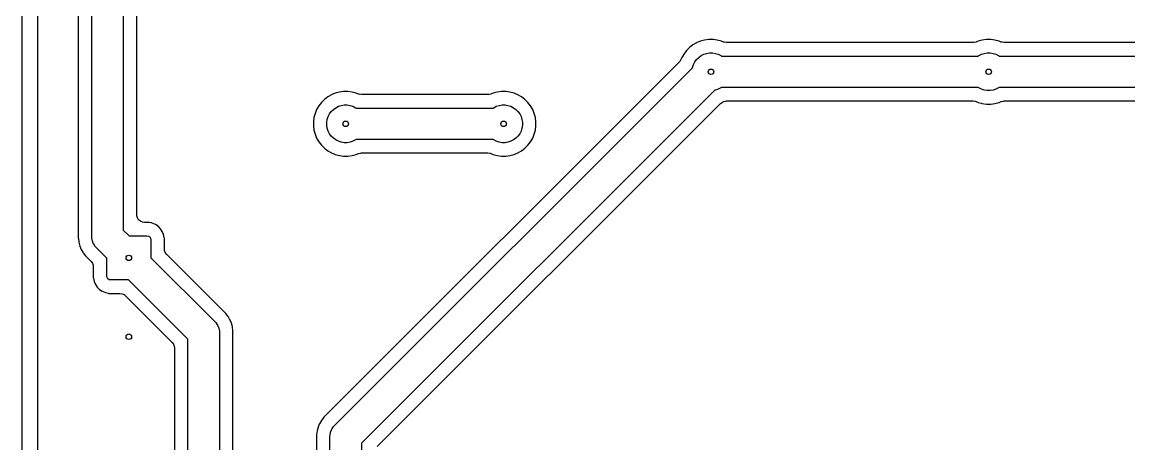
# Model space of a CAD drawing. Header units: millimetres. Extents: x 61 to 206, y -146 to -36.
# Drawn here: x 61 to 131.1, y -101.1 to -74.3 of the extents above; entities that cross this region are included whole.
import ezdxf

# ---------------------------------------------------------------- set-up
doc = ezdxf.new("R2010")
doc.units = ezdxf.units.MM
doc.layers.add('B.Cu', color=253, linetype='CONTINUOUS', true_color=0x83a598)
doc.layers.add('Edge.Cuts', color=40, linetype='CONTINUOUS', true_color=0xfabd2f)

msp = doc.modelspace()

# ---------------------------------------------------------------- linework, layer by layer
at = {"layer": 'B.Cu', "linetype": 'CONTINUOUS'}
for p, q in [((62.0005, -139.365184), (62.0005, -41.365184)), ((64.5595, -63.739449), (64.5595, -87.818178)), ((65.41, -87.955001), (65.41, -63.200069)), ((67.41, -63.200069), (67.41, -87.540787)), ((68.2605, -80.665603), (68.2605, -69.330603)), ((103.731139, -75.657017), (103.498358, -75.791413)), ((103.749287, -75.6495), (103.731139, -75.657017)), ((103.813918, -75.622728), (103.749287, -75.6495)), ((103.979478, -75.554151), (103.813918, -75.622728)), ((104.239105, -75.484584), (103.979478, -75.554151)), ((104.239116, -75.484582), (104.239105, -75.484584)), ((104.505603, -75.4495), (104.239116, -75.484582)), ((104.774397, -75.4495), (104.505603, -75.4495)), ((105.040883, -75.484582), (104.774397, -75.4495)), ((105.040894, -75.484584), (105.040883, -75.484582)), ((105.300524, -75.554152), (105.040894, -75.484584)), ((105.300527, -75.554153), (105.300524, -75.554152)), ((105.439015, -75.611517), (105.300526, -75.554153)), ((105.300526, -75.554153), (105.300527, -75.554153)), ((105.489386, -75.629287), (105.439015, -75.611517)), ((105.629971, -75.6495), (105.489386, -75.629287)), ((121.240029, -75.6495), (105.629971, -75.6495)), ((121.293369, -75.646641), (121.240029, -75.6495)), ((121.430986, -75.611516), (121.293369, -75.646641)), ((121.468231, -75.596089), (121.430986, -75.611516)), ((121.569475, -75.554152), (121.468231, -75.596089)), ((121.569476, -75.554152), (121.569475, -75.554152)), ((121.829105, -75.484584), (121.569476, -75.554152)), ((121.829116, -75.484582), (121.829105, -75.484584)), ((122.095603, -75.4495), (121.829116, -75.484582)), ((122.364397, -75.4495), (122.095603, -75.4495)), ((122.630883, -75.484582), (122.364397, -75.4495)), ((122.630894, -75.484584), (122.630883, -75.484582)), ((122.890524, -75.554152), (122.630894, -75.484584)), ((122.890527, -75.554153), (122.890524, -75.554152)), ((123.029015, -75.611517), (122.890526, -75.554153)), ((122.890526, -75.554153), (122.890527, -75.554153)), ((123.079386, -75.629287), (123.029015, -75.611517)), ((123.219971, -75.6495), (123.079386, -75.629287)), ((138.830029, -75.6495), (123.219971, -75.6495)), ((102.931406, -76.358369), (102.797017, -76.591137)), ((102.931417, -76.358352), (102.931406, -76.358369)), ((103.095044, -76.145109), (102.931417, -76.358352)), ((103.28511, -75.955044), (103.095044, -76.145109)), ((103.285115, -75.95504), (103.28511, -75.955044)), ((103.498352, -75.791417), (103.285115, -75.95504)), ((103.498358, -75.791413), (103.498352, -75.791417)), ((104.013002, -76.476832), (104.18078, -76.391345)), ((104.18078, -76.391345), (104.359866, -76.333156)), ((104.359866, -76.333156), (104.545849, -76.303699)), ((104.545849, -76.303699), (104.734151, -76.303699)), ((104.734151, -76.303699), (104.920134, -76.333156)), ((104.920134, -76.333156), (105.09922, -76.391345)), ((105.09922, -76.391345), (105.266998, -76.476832)), ((121.603002, -76.476832), (121.77078, -76.391345)), ((121.77078, -76.391345), (121.949866, -76.333156)), ((121.949866, -76.333156), (122.135849, -76.303699)), ((122.135849, -76.303699), (122.324151, -76.303699)), ((122.324151, -76.303699), (122.510134, -76.333156)), ((122.510134, -76.333156), (122.68922, -76.391345)), ((122.68922, -76.391345), (122.856998, -76.476832)), ((102.631482, -76.891514), (80.207085, -99.315909)), ((102.667176, -76.851778), (102.631482, -76.891514)), ((102.73965, -76.729631), (102.667176, -76.851778)), ((102.797017, -76.591137), (102.73965, -76.729631)), ((103.473156, -77.219866), (103.531345, -77.04078)), ((103.531345, -77.04078), (103.616832, -76.873002)), ((103.616832, -76.873002), (103.727513, -76.720662)), ((103.727513, -76.720662), (103.860662, -76.587513)), ((103.860662, -76.587513), (104.013002, -76.476832)), ((105.266998, -76.476832), (105.298886, -76.5)), ((105.298886, -76.5), (121.571114, -76.5)), ((121.571114, -76.5), (121.603002, -76.476832)), ((122.856998, -76.476832), (122.888886, -76.5)), ((122.888886, -76.5), (139.161114, -76.5)), ((80.792893, -99.932893), (103.46699, -77.258795)), ((103.46699, -77.258795), (103.473156, -77.219866)), ((105.266998, -78.523168), (105.09922, -78.608655)), ((105.298886, -78.5), (105.266998, -78.523168)), ((121.571114, -78.5), (105.298886, -78.5)), ((121.603002, -78.523168), (121.571114, -78.5)), ((121.77078, -78.608655), (121.603002, -78.523168)), ((122.856998, -78.523168), (122.68922, -78.608655)), ((122.888886, -78.5), (122.856998, -78.523168)), ((139.161114, -78.5), (122.888886, -78.5)), ((80.358352, -79.091417), (80.145109, -79.255044)), ((80.358358, -79.091413), (80.358352, -79.091417)), ((80.591139, -78.957017), (80.358358, -79.091413)), ((80.609287, -78.9495), (80.591139, -78.957017)), ((80.673918, -78.922728), (80.609287, -78.9495)), ((80.839478, -78.854151), (80.673918, -78.922728)), ((81.099105, -78.784584), (80.839478, -78.854151)), ((81.099116, -78.784582), (81.099105, -78.784584)), ((81.365603, -78.7495), (81.099116, -78.784582)), ((81.634397, -78.7495), (81.365603, -78.7495)), ((81.900883, -78.784582), (81.634397, -78.7495)), ((81.900894, -78.784584), (81.900883, -78.784582)), ((82.160524, -78.854152), (81.900894, -78.784584)), ((82.160527, -78.854153), (82.160524, -78.854152)), ((82.299015, -78.911517), (82.160526, -78.854153)), ((82.160526, -78.854153), (82.160527, -78.854153)), ((82.349386, -78.929287), (82.299015, -78.911517)), ((82.489971, -78.9495), (82.349386, -78.929287)), ((90.510029, -78.9495), (82.489971, -78.9495)), ((104.881204, -78.673009), (82.5, -101.054214)), ((90.563369, -78.946641), (90.510029, -78.9495)), ((90.700986, -78.911516), (90.563369, -78.946641)), ((90.738231, -78.896089), (90.700986, -78.911516)), ((90.839475, -78.854152), (90.738231, -78.896089)), ((90.839476, -78.854152), (90.839475, -78.854152)), ((91.099105, -78.784584), (90.839476, -78.854152)), ((91.099116, -78.784582), (91.099105, -78.784584)), ((91.365603, -78.7495), (91.099116, -78.784582)), ((91.634397, -78.7495), (91.365603, -78.7495)), ((91.900883, -78.784582), (91.634397, -78.7495)), ((91.900894, -78.784584), (91.900883, -78.784582)), ((92.160521, -78.854151), (91.900894, -78.784584)), ((92.160525, -78.854152), (92.160521, -78.854151)), ((92.160526, -78.854153), (92.160525, -78.854152)), ((92.408859, -78.957016), (92.160526, -78.854153)), ((92.641641, -79.091413), (92.408859, -78.957016)), ((92.641647, -79.091417), (92.641641, -79.091413)), ((92.85489, -79.255044), (92.641647, -79.091417)), ((104.920134, -78.666844), (104.881204, -78.673009)), ((105.09922, -78.608655), (104.920134, -78.666844)), ((121.949866, -78.666844), (121.77078, -78.608655)), ((122.135849, -78.696301), (121.949866, -78.666844)), ((122.324151, -78.696301), (122.135849, -78.696301)), ((122.510134, -78.666844), (122.324151, -78.696301)), ((122.68922, -78.608655), (122.510134, -78.666844)), ((79.657017, -79.891139), (79.554151, -80.139478)), ((79.791413, -79.658358), (79.657017, -79.891139)), ((79.791417, -79.658352), (79.791413, -79.658358)), ((79.955044, -79.445109), (79.791417, -79.658352)), ((80.145109, -79.255044), (79.955044, -79.445109)), ((80.587513, -80.020662), (80.720662, -79.887513)), ((80.720662, -79.887513), (80.873002, -79.776832)), ((80.873002, -79.776832), (81.04078, -79.691345)), ((81.04078, -79.691345), (81.219866, -79.633156)), ((81.219866, -79.633156), (81.405849, -79.603699)), ((81.405849, -79.603699), (81.594151, -79.603699)), ((81.594151, -79.603699), (81.780134, -79.633156)), ((81.780134, -79.633156), (81.95922, -79.691345)), ((81.95922, -79.691345), (82.126998, -79.776832)), ((82.126998, -79.776832), (82.158886, -79.8)), ((82.158886, -79.8), (90.841114, -79.8)), ((83.496649, -101.260352), (105.248486, -79.508514)), ((90.841114, -79.8), (90.873002, -79.776832)), ((90.873002, -79.776832), (91.04078, -79.691345)), ((91.04078, -79.691345), (91.219866, -79.633156)), ((91.219866, -79.633156), (91.405849, -79.603699)), ((91.405849, -79.603699), (91.594151, -79.603699)), ((91.594151, -79.603699), (91.780134, -79.633156)), ((91.780134, -79.633156), (91.95922, -79.691345)), ((91.95922, -79.691345), (92.126998, -79.776832)), ((92.126998, -79.776832), (92.279338, -79.887513)), ((92.279338, -79.887513), (92.412487, -80.020662)), ((93.044956, -79.44511), (92.85489, -79.255044)), ((93.208587, -79.658359), (93.044956, -79.44511)), ((93.342984, -79.891141), (93.208587, -79.658359)), ((93.445847, -80.139474), (93.342984, -79.891141)), ((105.248486, -79.508514), (105.362184, -79.423401)), ((105.362184, -79.423401), (105.410362, -79.40035)), ((105.410362, -79.40035), (105.439021, -79.38848)), ((105.439021, -79.38848), (105.576637, -79.353358)), ((105.576637, -79.353358), (105.62997, -79.3505)), ((105.62997, -79.3505), (121.240029, -79.3505)), ((121.240029, -79.3505), (121.380614, -79.370713)), ((121.380614, -79.370713), (121.430984, -79.388482)), ((121.430984, -79.388482), (121.569474, -79.445847)), ((121.569474, -79.445847), (121.759088, -79.496654)), ((121.759088, -79.496654), (121.803361, -79.508517)), ((121.803361, -79.508517), (121.829109, -79.515416)), ((121.829109, -79.515416), (121.829114, -79.515416)), ((121.829114, -79.515416), (121.829116, -79.515417)), ((121.829116, -79.515417), (122.095603, -79.5505)), ((122.095603, -79.5505), (122.364397, -79.5505)), ((122.364397, -79.5505), (122.630883, -79.515417)), ((122.630881, -79.515417), (122.630891, -79.515416)), ((122.630883, -79.515417), (122.630881, -79.515417)), ((122.630891, -79.515416), (122.890526, -79.445847)), ((122.890526, -79.445847), (123.029013, -79.388483)), ((123.029013, -79.388483), (123.166631, -79.353359)), ((123.166631, -79.353359), (123.219971, -79.3505)), ((123.219971, -79.3505), (138.830029, -79.3505)), ((79.484582, -80.399116), (79.4495, -80.665603)), ((79.484584, -80.399105), (79.484582, -80.399116)), ((79.554151, -80.139478), (79.484584, -80.399105)), ((80.303699, -80.705849), (80.333156, -80.519866)), ((80.333156, -80.519866), (80.391345, -80.34078)), ((80.391345, -80.34078), (80.476832, -80.173002)), ((80.476832, -80.173002), (80.587513, -80.020662)), ((92.412487, -80.020662), (92.523168, -80.173002)), ((92.523168, -80.173002), (92.608655, -80.34078)), ((92.608655, -80.34078), (92.666844, -80.519866)), ((92.666844, -80.519866), (92.696301, -80.705849)), ((93.515416, -80.399109), (93.445847, -80.139474)), ((93.5505, -80.665603), (93.515416, -80.399109)), ((68.2605, -86.5555), (68.2605, -80.665603)), ((79.4495, -80.665603), (79.4495, -80.934396)), ((79.4495, -80.934396), (79.484582, -81.200883)), ((79.484582, -81.200883), (79.484584, -81.200894)), ((79.484584, -81.200894), (79.554151, -81.460521)), ((80.303699, -80.894151), (80.303699, -80.705849)), ((80.333156, -81.080134), (80.303699, -80.894151)), ((80.391345, -81.25922), (80.333156, -81.080134)), ((80.476832, -81.426998), (80.391345, -81.25922)), ((92.608655, -81.25922), (92.523168, -81.426998)), ((92.666844, -81.080134), (92.608655, -81.25922)), ((92.696301, -80.894151), (92.666844, -81.080134)), ((92.696301, -80.705849), (92.696301, -80.894151)), ((93.445847, -81.460526), (93.515416, -81.200891)), ((93.515416, -81.200891), (93.5505, -80.934397)), ((93.5505, -80.934397), (93.5505, -80.665603)), ((79.554151, -81.460521), (79.554152, -81.460525)), ((79.554152, -81.460525), (79.554153, -81.460526)), ((79.554153, -81.460526), (79.657016, -81.708859)), ((79.657016, -81.708859), (79.657017, -81.70886)), ((79.657017, -81.70886), (79.791413, -81.941641)), ((79.791413, -81.941641), (79.791417, -81.941647)), ((79.791417, -81.941647), (79.955044, -82.15489)), ((80.587513, -81.579338), (80.476832, -81.426998)), ((80.720662, -81.712487), (80.587513, -81.579338)), ((80.873002, -81.823168), (80.720662, -81.712487)), ((81.04078, -81.908655), (80.873002, -81.823168)), ((81.219866, -81.966844), (81.04078, -81.908655)), ((81.405849, -81.996301), (81.219866, -81.966844)), ((81.594151, -81.996301), (81.405849, -81.996301)), ((81.780134, -81.966844), (81.594151, -81.996301)), ((81.95922, -81.908655), (81.780134, -81.966844)), ((82.126998, -81.823168), (81.95922, -81.908655)), ((82.158886, -81.8), (82.126998, -81.823168)), ((90.841114, -81.8), (82.158886, -81.8)), ((90.873002, -81.823168), (90.841114, -81.8)), ((91.04078, -81.908655), (90.873002, -81.823168)), ((91.219866, -81.966844), (91.04078, -81.908655)), ((91.405849, -81.996301), (91.219866, -81.966844)), ((91.594151, -81.996301), (91.405849, -81.996301)), ((91.780134, -81.966844), (91.594151, -81.996301)), ((91.95922, -81.908655), (91.780134, -81.966844)), ((92.126998, -81.823168), (91.95922, -81.908655)), ((92.279338, -81.712487), (92.126998, -81.823168)), ((92.412487, -81.579338), (92.279338, -81.712487)), ((92.523168, -81.426998), (92.412487, -81.579338)), ((93.044956, -82.15489), (93.208587, -81.941641)), ((93.208587, -81.941641), (93.342984, -81.708859)), ((93.342984, -81.708859), (93.445847, -81.460526)), ((79.955044, -82.15489), (80.14511, -82.344956)), ((80.14511, -82.344956), (80.358359, -82.508587)), ((80.358359, -82.508587), (80.591141, -82.642984)), ((80.591141, -82.642984), (80.839474, -82.745847)), ((82.160526, -82.745847), (82.299013, -82.688483)), ((82.299013, -82.688483), (82.436631, -82.653359)), ((82.436631, -82.653359), (82.489971, -82.6505)), ((82.489971, -82.6505), (90.510029, -82.6505)), ((90.510029, -82.6505), (90.650614, -82.670713)), ((90.650614, -82.670713), (90.700984, -82.688482)), ((90.700984, -82.688482), (90.839474, -82.745847)), ((92.160526, -82.745847), (92.408859, -82.642984)), ((92.408859, -82.642984), (92.641641, -82.508587)), ((92.641641, -82.508587), (92.85489, -82.344956)), ((92.85489, -82.344956), (93.044956, -82.15489)), ((80.839474, -82.745847), (81.099109, -82.815416)), ((81.099109, -82.815416), (81.099114, -82.815416)), ((81.099114, -82.815416), (81.099116, -82.815417)), ((81.099116, -82.815417), (81.365603, -82.8505)), ((81.365603, -82.8505), (81.634397, -82.8505)), ((81.634397, -82.8505), (81.900883, -82.815417)), ((81.900881, -82.815417), (81.900891, -82.815416)), ((81.900883, -82.815417), (81.900881, -82.815417)), ((81.900891, -82.815416), (82.160526, -82.745847)), ((90.839474, -82.745847), (91.099109, -82.815416)), ((91.099109, -82.815416), (91.099114, -82.815416)), ((91.099114, -82.815416), (91.099116, -82.815417)), ((91.099116, -82.815417), (91.365603, -82.8505)), ((91.365603, -82.8505), (91.634397, -82.8505)), ((91.634397, -82.8505), (91.900883, -82.815417)), ((91.900881, -82.815417), (91.900891, -82.815416)), ((91.900883, -82.815417), (91.900881, -82.815417)), ((91.900891, -82.815416), (92.160526, -82.745847)), ((68.265579, -86.626515), (68.2605, -86.5555)), ((68.305594, -86.762792), (68.265579, -86.626515)), ((68.382381, -86.882276), (68.305594, -86.762792)), ((68.48972, -86.975286), (68.382381, -86.882276)), ((67.41, -87.540787), (67.774213, -87.905)), ((68.618915, -87.034287), (68.48972, -86.975286)), ((68.7595, -87.0545), (68.618915, -87.034287)), ((68.994036, -87.0545), (68.7595, -87.0545)), ((68.994046, -87.0545), (68.994036, -87.0545)), ((69.041243, -87.057311), (68.994046, -87.0545)), ((69.193663, -87.090469), (69.041243, -87.057311)), ((69.24661, -87.101987), (69.193663, -87.090469)), ((69.246611, -87.101987), (69.24661, -87.101987)), ((69.246613, -87.101988), (69.246611, -87.101987)), ((69.439812, -87.184721), (69.246613, -87.101988)), ((69.439817, -87.184724), (69.439812, -87.184721)), ((69.613855, -87.302517), (69.439817, -87.184724)), ((69.613864, -87.302524), (69.613855, -87.302517)), ((69.762474, -87.451134), (69.613864, -87.302524)), ((69.762481, -87.451143), (69.762474, -87.451134)), ((69.880274, -87.625181), (69.762481, -87.451143)), ((69.880277, -87.625186), (69.880274, -87.625181)), ((69.880278, -87.625188), (69.880277, -87.625186)), ((69.963012, -87.818389), (69.880278, -87.625188)), ((64.5595, -87.818178), (64.559499, -87.818212)), ((64.559499, -87.818212), (64.559499, -88.076282)), ((64.559499, -88.076282), (64.5595, -88.076303)), ((64.5595, -88.076303), (64.560288, -88.082284)), ((64.560288, -88.082284), (64.560287, -88.082289)), ((64.560287, -88.082289), (64.560291, -88.082304)), ((64.560291, -88.082304), (64.59116, -88.316784)), ((64.59116, -88.316784), (64.591161, -88.316789)), ((64.591161, -88.316789), (64.653946, -88.551101)), ((65.414815, -88.053018), (65.41, -87.955001)), ((65.45306, -88.245286), (65.414815, -88.053018)), ((65.528079, -88.426398), (65.45306, -88.245286)), ((67.774213, -87.905), (68.909998, -87.905)), ((68.909998, -87.905), (69.005669, -87.92403)), ((69.005669, -87.92403), (69.086775, -87.978224)), ((69.086775, -87.978224), (69.140969, -88.05933)), ((69.140969, -88.05933), (69.159998, -88.155002)), ((69.159998, -88.155002), (69.159998, -89.290785)), ((70.007687, -88.023756), (69.963012, -87.818389)), ((70.010498, -88.070964), (70.007687, -88.023756)), ((70.010498, -88.070971), (70.010498, -88.070964)), ((70.010498, -88.731804), (70.010498, -88.070971)), ((64.653946, -88.551101), (64.653947, -88.551105)), ((64.653947, -88.551105), (64.746772, -88.775205)), ((64.746772, -88.775205), (64.746776, -88.775214)), ((64.746776, -88.775214), (64.843768, -88.943208)), ((64.843768, -88.943208), (64.843769, -88.94321)), ((64.843769, -88.94321), (64.868058, -88.98528)), ((64.868058, -88.98528), (64.868065, -88.985291)), ((64.868065, -88.985291), (65.015728, -89.177731)), ((65.53552, -88.437534), (65.528079, -88.426398)), ((65.636989, -88.589395), (65.53552, -88.437534)), ((65.702893, -88.662108), (65.636989, -88.589395)), ((66.359999, -89.319214), (65.702893, -88.662108)), ((70.021902, -88.837874), (70.010498, -88.731804)), ((70.071536, -88.970949), (70.021902, -88.837874)), ((70.156652, -89.08465), (70.071536, -88.970949)), ((65.015728, -89.177731), (65.015739, -89.177743)), ((65.015739, -89.177743), (65.363345, -89.525349)), ((65.363345, -89.525349), (65.448461, -89.63905)), ((65.448461, -89.63905), (65.498095, -89.772125)), ((66.36, -90.454998), (66.359999, -89.319214)), ((69.159998, -89.290785), (73.207107, -93.337894)), ((73.712955, -92.640954), (70.156652, -89.08465)), ((65.498095, -89.772125), (65.509499, -89.878194)), ((65.509499, -89.878194), (65.509499, -90.539027)), ((65.509499, -90.539027), (65.5095, -90.539041)), ((65.5095, -90.539041), (65.512311, -90.586243)), ((65.512311, -90.586243), (65.512311, -90.586244)), ((65.512311, -90.586244), (65.556986, -90.791612)), ((65.556986, -90.791612), (65.556987, -90.791614)), ((65.556987, -90.791614), (65.63972, -90.984813)), ((65.63972, -90.984813), (65.639723, -90.984818)), ((65.639723, -90.984818), (65.757516, -91.158856)), ((66.379029, -90.55067), (66.36, -90.454998)), ((66.433223, -90.631776), (66.379029, -90.55067)), ((66.514329, -90.68597), (66.433223, -90.631776)), ((66.61, -90.705), (66.514329, -90.68597)), ((67.745784, -90.704999), (66.61, -90.705)), ((71.5, -94.459215), (67.745784, -90.704999)), ((65.757516, -91.158856), (65.75752, -91.158861)), ((65.75752, -91.158861), (65.757522, -91.158864)), ((65.757522, -91.158864), (65.906135, -91.307477)), ((65.906135, -91.307477), (65.906139, -91.307479)), ((65.906139, -91.307479), (65.906142, -91.307482)), ((65.906142, -91.307482), (66.08018, -91.425275)), ((66.08018, -91.425275), (66.080185, -91.425278)), ((66.080185, -91.425278), (66.080186, -91.425278)), ((66.080186, -91.425278), (66.080187, -91.425279)), ((66.080187, -91.425279), (66.273388, -91.508013)), ((66.273388, -91.508013), (66.445596, -91.545474)), ((66.445596, -91.545474), (66.478754, -91.552688)), ((66.478754, -91.552688), (66.481266, -91.552837)), ((66.481266, -91.552837), (66.525962, -91.5555)), ((66.525962, -91.5555), (67.186803, -91.555499)), ((67.186803, -91.555499), (67.327387, -91.575712)), ((67.327387, -91.575712), (67.456582, -91.634713)), ((67.456582, -91.634713), (67.539649, -91.701653)), ((67.539649, -91.701653), (70.503346, -94.665349)), ((73.712994, -92.640991), (73.712955, -92.640954)), ((73.894259, -92.822257), (73.712994, -92.640991)), ((73.894271, -92.82227), (73.894259, -92.822257)), ((74.041933, -93.014707), (73.894271, -92.82227)), ((74.041934, -93.01471), (74.041933, -93.014707)), ((74.041936, -93.014712), (74.041934, -93.01471)), ((74.163224, -93.224789), (74.041936, -93.014712)), ((74.168706, -93.234285), (74.163224, -93.224789)), ((74.175741, -93.25501), (74.168706, -93.234285)), ((73.207107, -93.337894), (73.273011, -93.410608)), ((73.273011, -93.410608), (73.338297, -93.508317)), ((73.338297, -93.508317), (73.381921, -93.573604)), ((73.381921, -93.573604), (73.381921, -93.573605)), ((73.381921, -93.573605), (73.456941, -93.754717)), ((73.456941, -93.754717), (73.45983, -93.769243)), ((73.45983, -93.769243), (73.495185, -93.946984)), ((73.495185, -93.946984), (73.5, -94.045001)), ((74.256055, -93.448902), (74.175741, -93.25501)), ((74.318838, -93.683212), (74.256055, -93.448902)), ((74.318838, -93.683214), (74.318838, -93.683212)), ((74.350501, -93.923713), (74.318838, -93.683214)), ((74.350501, -94.183983), (74.350501, -93.923713)), ((71.5, -115), (71.5, -94.459215)), ((73.5, -94.045001), (73.5, -114.585786)), ((74.3505, -94.184012), (74.350501, -94.183983)), ((74.3505, -103.065603), (74.3505, -94.184012)), ((70.503346, -94.665349), (70.588462, -94.77905)), ((70.588462, -94.77905), (70.638096, -94.912125)), ((70.638096, -94.912125), (70.6495, -95.018195)), ((70.6495, -95.018195), (70.6495, -114.863177)), ((80.105728, -99.417269), (79.958066, -99.609706)), ((80.207076, -99.315921), (80.105728, -99.417269)), ((80.207085, -99.315909), (80.207076, -99.315921)), ((79.743946, -100.043899), (79.681161, -100.278211)), ((79.824259, -99.850006), (79.743946, -100.043899)), ((79.831292, -99.829285), (79.824259, -99.850006)), ((79.958064, -99.60971), (79.831292, -99.829285)), ((79.958066, -99.609706), (79.958064, -99.60971)), ((80.54306, -100.349715), (80.618079, -100.168603)), ((80.618079, -100.168603), (80.649226, -100.121987)), ((80.649226, -100.121987), (80.726989, -100.005606)), ((80.726989, -100.005606), (80.792893, -99.932893)), ((79.68116, -100.278216), (79.649499, -100.518712)), ((79.649499, -100.518712), (79.649499, -100.778982)), ((79.649499, -100.778982), (79.6495, -100.779011)), ((79.6495, -100.779011), (79.6495, -102.210028)), ((79.681161, -100.278211), (79.68116, -100.278216)), ((80.5, -100.64), (80.504815, -100.541983)), ((80.5, -102.541113), (80.5, -100.64)), ((80.504815, -100.541983), (80.54306, -100.349715)), ((82.5, -101.054214), (82.5, -102.541113))]:
    msp.add_line(p, q, dxfattribs=at)
at = {"layer": 'B.Cu'}
for centre in [(104.64, -77.5), (104.64, -77.5), (122.23, -77.5), (122.23, -77.5), (81.5, -80.8), (81.5, -80.8), (91.5, -80.8), (91.5, -80.8), (67.759999, -89.305), (67.759999, -89.305), (67.759999, -94.305), (67.759999, -94.305)]:
    msp.add_circle(centre, 0.175, dxfattribs=at)
at = {"layer": 'Edge.Cuts', "linetype": 'CONTINUOUS'}
msp.add_line((61, -145.5), (61, -35.5), dxfattribs=at)
at = {"layer": 'Edge.Cuts'}
for centre in [(104.64, -77.5), (122.23, -77.5), (81.5, -80.8), (91.5, -80.8), (67.759999, -89.305), (67.759999, -94.305)]:
    msp.add_circle(centre, 0.175, dxfattribs=at)

doc.saveas('drawing.dxf')
